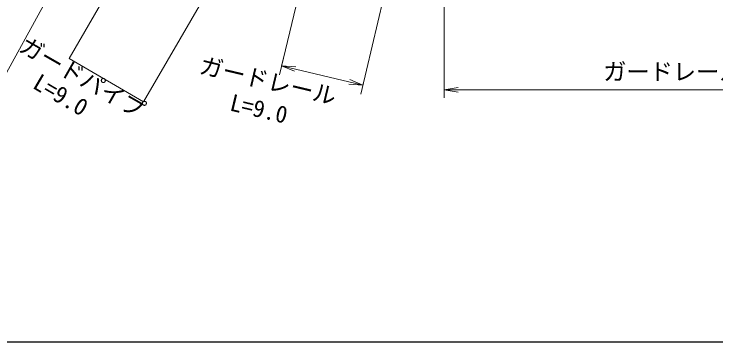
# Model space of a CAD drawing. Units: millimetres, scale not verified. Extents: x 40000 to 680000, y 20000 to 380000.
# Drawn here: x 179271 to 254840, y 205000 to 240300 of the extents above; entities that cross this region are included whole.
import ezdxf
from ezdxf.enums import TextEntityAlignment as Align

# ---------------------------------------------------------------- set-up
doc = ezdxf.new("R2010")
doc.units = ezdxf.units.MM
doc.header["$LTSCALE"] = 1000
doc.layers.add('M-STR-HTXT', color=7, linetype='Continuous', lineweight=13)
doc.layers.add('M-TTL-BAND', color=7, linetype='Continuous', lineweight=25)
doc.styles.add('ＭＳ ゴシック', font='')
doc.styles.get('ＭＳ ゴシック').set_extended_font_data('MS Gothic')

# ---------------------------------------------------------------- blocks, each defined once
blk = doc.blocks.new('open_arrow')
at = {"color": 0, "linetype": 'Continuous', "lineweight": -2}
blk.add_lwpolyline([(7.5, 1.25), (0, 0), (7.5, -1.25)], dxfattribs=at)

msp = doc.modelspace()

# ---------------------------------------------------------------- linework, layer by layer
at = {"layer": 'M-STR-HTXT'}
for p, q in [((200370, 261666), (185199, 235509)), ((209849, 259530), (193219, 230858)), ((192128, 258849), (177637, 232531)), ((213710, 258418), (207842, 233755)), ((222466, 256335), (216598, 231671)), ((225584, 256611), (225581, 231274)), ((185199, 235509), (193219, 230858)), ((208073, 234727), (208306, 235705)), ((208075, 234732), (216830, 232649)), ((216829, 232644), (217062, 233622)), ((225581, 232135), (284803, 232128))]:
    msp.add_line(p, q, dxfattribs=at)
at = {"layer": 'M-TTL-BAND'}
msp.add_line((40000, 205000), (579000, 205000), dxfattribs=at)

# ---------------------------------------------------------------- block references
at = {"layer": 'M-STR-HTXT', "xscale": 200, "yscale": 200}
for p, rotation in [((208075, 234732), 346.6), ((216830, 232649), 166.6)]:
    msp.add_blockref('open_arrow', p, dxfattribs=dict(at, rotation=rotation))
msp.add_blockref('open_arrow', (225581, 232135), dxfattribs=at)

# ---------------------------------------------------------------- texts
at = {"layer": 'M-STR-HTXT', "style": 'ＭＳ ゴシック'}
for s, rotation, p in [('ガードパイプ\u3000', 330.339, (186993, 231585)), ('ガードレール', 346.617, (206277, 231694)), ('ガードレール\u3000L=60.0', 359.994, (255192, 232632)), ('L=9.0', 329.65, (183567, 230341)), ('L=9.0', 346.617, (205304, 228680))]:
    msp.add_text(s, height=1833, rotation=rotation, dxfattribs=at).set_placement(p, align=Align.BOTTOM_CENTER)

doc.saveas('drawing.dxf')
